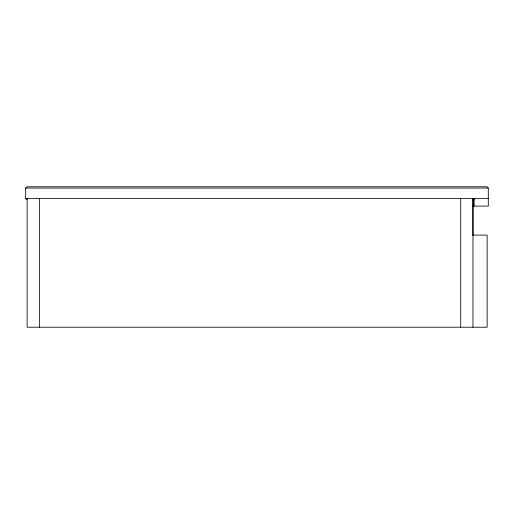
<?xml version="1.0" encoding="UTF-8"?>
<svg xmlns="http://www.w3.org/2000/svg" width="514" height="514" viewBox="0 0 514 514"><rect width="100%" height="100%" fill="white"/><g stroke="black" fill="none" stroke-linecap="round" stroke-linejoin="round"><path stroke-width="0.77" d="M472.964 235.187L472.964 199.169M26.991 199.657L25.7 198.372L25.7 188.06L26.991 186.775L487.009 186.775L488.3 188.06L488.3 206.101L472.964 206.101M25.7 188.06L488.3 188.06M25.7 198.372L488.3 198.372M472.559 199.657L474.165 199.657M472.964 235.097L487.144 235.097L487.144 327.225L27.12 327.225L27.12 198.372M474.126 198.372L474.126 206.101M472.964 198.372L472.964 327.225M460.724 198.372L460.724 327.225M39.36 198.372L39.36 327.225"/></g></svg>
